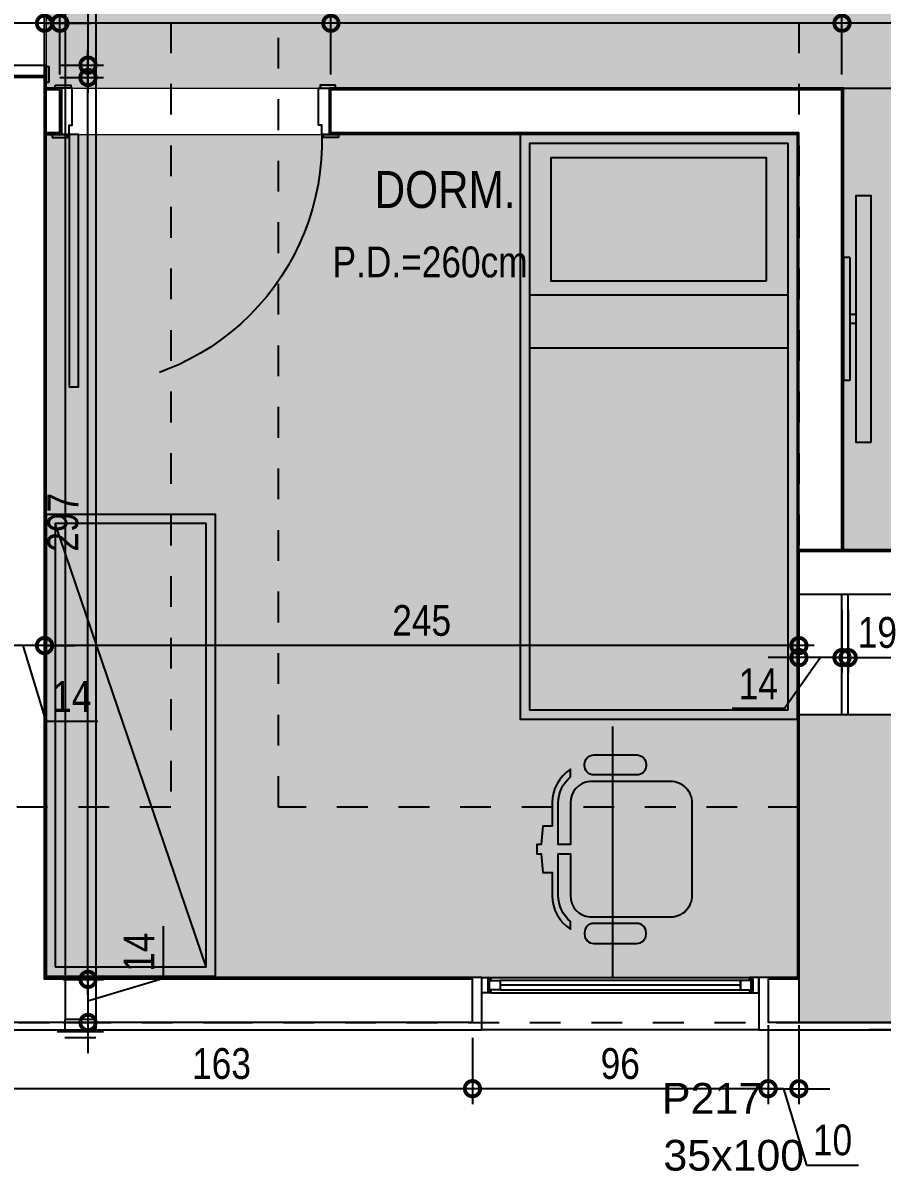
# Model space of a CAD drawing. Header units: metres. Extents: x -23 to 570, y -54 to 184.
# Drawn here: x 17.43 to 20.22, y 46.517 to 50.248 of the extents above; entities that cross this region are included whole.
import ezdxf
from ezdxf.enums import TextEntityAlignment as Align
from ezdxf.xclip import XClip

# ---------------------------------------------------------------- set-up
doc = ezdxf.new("R2010")
doc.units = ezdxf.units.M
doc.header["$XCLIPFRAME"] = 0
doc.header["$PDMODE"] = 35
for name, pattern in [('DASHEDX2', [1.5, 1, -0.5]), ('PUC$0$DASHEDX2', [1.5, 1, -0.5]), ('PUC$0$HIDDEN2', [0.1875, 0.125, -0.0625])]:
    doc.linetypes.add(name, pattern=pattern)
for name, color, linetype in [('1', 232, 'DASHEDX2'), ('12', 232, 'Continuous'), ('4', 2, 'Continuous'), ('9', 232, 'Continuous'), ('ARQ-DIM', 2, 'Continuous'), ('ARQ-TXT', 2, 'Continuous'), ('PUC$0$ARQ-ALV ACAB', 4, 'Continuous'), ('PUC$0$ARQ-ALV OSSO', 5, 'Continuous'), ('PUC$0$ARQ-AUX', 7, 'Continuous'), ('PUC$0$ARQ-CAX @ 1', 1, 'Continuous'), ('PUC$0$ARQ-MOB', 7, 'Continuous'), ('PUC$0$ARQ-MOB @ 1', 7, 'Continuous'), ('PUC$0$ARQ-PRJ', 7, 'PUC$0$DASHEDX2')]:
    doc.layers.add(name, color=color, linetype=linetype)
doc.layers.add('PUC$0$ARQ-FORRO', color=9, linetype='Continuous', lineweight=5)
doc.styles.add('Adesa', font='ARIALN.TTF')
doc.styles.get("Standard").update_dxf_attribs({"font": 'arial.ttf'})
doc.dimstyles.new('ADESA 1-0050', dxfattribs={"dimtxt": 0.1, "dimasz": 0.1, "dimexe": 0.05, "dimexo": 0.05, "dimgap": 0.03, "dimtad": 1, "dimdec": 1, "dimlfac": 100, "dimzin": 12, "dimtxsty": 'Adesa', "dimblk": 'DOTSMALL', "dimcen": 1, "dimdle": 0.05, "dimclrd": 1, "dimclre": 1, "dimclrt": 256, "dimazin": 3, "dimtm": 1e-09, "dimtfac": 1, "dimtdec": 1, "dimtmove": 1, "dimatfit": 0, "dimldrblk": 'DOTSMALL', "dimfxl": 0.8, "dimtvp": 2, "dimtolj": 1, "dimtzin": 0, "dimarcsym": 0})

# ---------------------------------------------------------------- blocks, each defined once
blk = doc.blocks.new('_DotSmall')
at = {"color": 0, "linetype": 'ByBlock', "const_width": 0.5}
blk.add_lwpolyline([(-0.0625, 0, 1), (0.0625, 0, 1)], format="xyb", close=True, dxfattribs=at)
blk = doc.blocks.new('*D1153')
at = {"layer": 'ARQ-DIM', "color": 1, "lineweight": -2, "transparency": 16777216}
for p, q in [((19.85, 46.9912), (19.85, 46.7347)), ((18.89, 46.95), (18.89, 46.7347)), ((19.9, 46.7847), (18.84, 46.7847))]:
    blk.add_line(p, q, dxfattribs=at)
at = {"layer": 'Defpoints', "color": 0, "transparency": 16777216}
for p in [(19.85, 47.0412, 0), (18.89, 47, 0), (18.89, 46.7847)]:
    blk.add_point(p, dxfattribs=at)
at = {"layer": 'ARQ-DIM', "color": 1, "lineweight": -2, "transparency": 16777216, "xscale": 0.1, "yscale": 0.1, "zscale": 0.1, "rotation": 180}
blk.add_blockref('_DotSmall', (18.89, 46.7847), dxfattribs=at)
at = {"layer": 'ARQ-DIM', "color": 1, "lineweight": -2, "transparency": 16777216, "xscale": 0.1, "yscale": 0.1, "zscale": 0.1}
blk.add_blockref('_DotSmall', (19.85, 46.7847), dxfattribs=at)
at = {"layer": 'ARQ-DIM', "transparency": 16777216, "insert": (19.37, 46.8658), "char_height": 0.1, "attachment_point": 5, "style": 'Adesa'}
blk.add_mtext('\\A1;96', dxfattribs=at)
blk = doc.blocks.new('*D1154')
at = {"layer": 'ARQ-DIM', "color": 1, "lineweight": -2, "transparency": 16777216}
for p, q in [((17.2603, 46.95), (17.2603, 46.7347)), ((18.89, 46.95), (18.89, 46.7347)), ((18.94, 46.7847), (17.2103, 46.7847))]:
    blk.add_line(p, q, dxfattribs=at)
at = {"layer": 'Defpoints', "color": 0, "transparency": 16777216}
for p in [(17.2603, 47, 0), (18.89, 47, 0), (17.2603, 46.7847)]:
    blk.add_point(p, dxfattribs=at)
at = {"layer": 'ARQ-DIM', "color": 1, "lineweight": -2, "transparency": 16777216, "xscale": 0.1, "yscale": 0.1, "zscale": 0.1, "rotation": 180}
blk.add_blockref('_DotSmall', (17.2603, 46.7847), dxfattribs=at)
at = {"layer": 'ARQ-DIM', "color": 1, "lineweight": -2, "transparency": 16777216, "xscale": 0.1, "yscale": 0.1, "zscale": 0.1}
blk.add_blockref('_DotSmall', (18.89, 46.7847), dxfattribs=at)
at = {"layer": 'ARQ-DIM', "transparency": 16777216, "insert": (18.0751, 46.8658), "char_height": 0.1, "attachment_point": 5, "style": 'Adesa'}
blk.add_mtext('\\A1;163', dxfattribs=at)
blk = doc.blocks.new('*D1165')
at = {"layer": 'ARQ-DIM', "color": 1, "lineweight": -2, "transparency": 16777216}
for p, q in [((20.3, 48.4165), (20.3, 48.1355)), ((20.11, 48.3408), (20.11, 48.1355)), ((20.06, 48.1855), (20.35, 48.1855))]:
    blk.add_line(p, q, dxfattribs=at)
at = {"layer": 'Defpoints', "color": 0, "transparency": 16777216}
for p in [(20.3, 48.4665, 0), (20.11, 48.3908, 0), (20.3, 48.1855)]:
    blk.add_point(p, dxfattribs=at)
at = {"layer": 'ARQ-DIM', "color": 1, "lineweight": -2, "transparency": 16777216, "xscale": 0.1, "yscale": 0.1, "zscale": 0.1, "rotation": 180}
blk.add_blockref('_DotSmall', (20.11, 48.1855), dxfattribs=at)
at = {"layer": 'ARQ-DIM', "color": 1, "lineweight": -2, "transparency": 16777216, "xscale": 0.1, "yscale": 0.1, "zscale": 0.1}
blk.add_blockref('_DotSmall', (20.3, 48.1855), dxfattribs=at)
at = {"layer": 'ARQ-DIM', "transparency": 16777216, "insert": (20.205, 48.2666), "char_height": 0.1, "attachment_point": 5, "style": 'Adesa'}
blk.add_mtext('\\A1;19', dxfattribs=at)
blk = doc.blocks.new('*D1166')
at = {"layer": 'ARQ-DIM', "color": 1, "lineweight": -2, "transparency": 16777216}
for p, q in [((19.95, 48.4165), (19.95, 48.1355)), ((20.09, 48.3408), (20.09, 48.1355)), ((19.95, 48.1855), (19.85, 48.1855)), ((20.02, 48.1855), (19.9029, 48.0201)), ((20.09, 48.1855), (19.95, 48.1855)), ((20.09, 48.1855), (19.95, 48.1855)), ((20.09, 48.1855), (20.19, 48.1855)), ((19.9029, 48.0201), (19.7334, 48.0201))]:
    blk.add_line(p, q, dxfattribs=at)
at = {"layer": 'Defpoints', "color": 0, "transparency": 16777216}
for p in [(19.95, 48.4665, 0), (20.09, 48.3908, 0), (19.95, 48.1855)]:
    blk.add_point(p, dxfattribs=at)
at = {"layer": 'ARQ-DIM', "color": 1, "lineweight": -2, "transparency": 16777216, "xscale": 0.1, "yscale": 0.1, "zscale": 0.1}
blk.add_blockref('_DotSmall', (19.95, 48.1855), dxfattribs=at)
at = {"layer": 'ARQ-DIM', "color": 1, "lineweight": -2, "transparency": 16777216, "xscale": 0.1, "yscale": 0.1, "zscale": 0.1, "rotation": 180}
blk.add_blockref('_DotSmall', (20.09, 48.1855), dxfattribs=at)
at = {"layer": 'ARQ-DIM', "transparency": 16777216, "insert": (19.8181, 48.1003), "char_height": 0.1, "attachment_point": 5, "style": 'Adesa'}
blk.add_mtext('\\A1;14', dxfattribs=at)
blk = doc.blocks.new('*D1167')
at = {"layer": 'ARQ-DIM', "color": 1, "lineweight": -2, "transparency": 16777216}
for p, q in [((17.5003, 48.3512), (17.5003, 48.1746)), ((19.95, 48.2901), (19.95, 48.1746)), ((20, 48.2246), (17.4503, 48.2246))]:
    blk.add_line(p, q, dxfattribs=at)
at = {"layer": 'Defpoints', "color": 0, "transparency": 16777216}
for p in [(17.5003, 48.4012, 0), (19.95, 48.3401, 0), (17.5003, 48.2246)]:
    blk.add_point(p, dxfattribs=at)
at = {"layer": 'ARQ-DIM', "color": 1, "lineweight": -2, "transparency": 16777216, "xscale": 0.1, "yscale": 0.1, "zscale": 0.1, "rotation": 180}
blk.add_blockref('_DotSmall', (17.5003, 48.2246), dxfattribs=at)
at = {"layer": 'ARQ-DIM', "color": 1, "lineweight": -2, "transparency": 16777216, "xscale": 0.1, "yscale": 0.1, "zscale": 0.1}
blk.add_blockref('_DotSmall', (19.95, 48.2246), dxfattribs=at)
at = {"layer": 'ARQ-DIM', "transparency": 16777216, "insert": (18.7251, 48.3057), "char_height": 0.1, "attachment_point": 5, "style": 'Adesa'}
blk.add_mtext('\\A1;245', dxfattribs=at)
blk = doc.blocks.new('*D1168')
at = {"layer": 'ARQ-DIM', "color": 1, "lineweight": -2, "transparency": 16777216}
for p, q in [((17.3603, 48.3512), (17.3603, 48.1746)), ((17.5003, 48.3512), (17.5003, 48.1746)), ((17.3603, 48.2246), (17.2603, 48.2246)), ((17.5003, 48.2246), (17.3603, 48.2246)), ((17.5003, 48.2246), (17.3603, 48.2246)), ((17.4303, 48.2246), (17.504, 47.979)), ((17.5003, 48.2246), (17.6003, 48.2246)), ((17.504, 47.979), (17.6735, 47.979))]:
    blk.add_line(p, q, dxfattribs=at)
at = {"layer": 'Defpoints', "color": 0, "transparency": 16777216}
for p in [(17.3603, 48.4012, 0), (17.5003, 48.4012, 0), (17.3603, 48.2246)]:
    blk.add_point(p, dxfattribs=at)
at = {"layer": 'ARQ-DIM', "color": 1, "lineweight": -2, "transparency": 16777216, "xscale": 0.1, "yscale": 0.1, "zscale": 0.1}
blk.add_blockref('_DotSmall', (17.3603, 48.2246), dxfattribs=at)
at = {"layer": 'ARQ-DIM', "color": 1, "lineweight": -2, "transparency": 16777216, "xscale": 0.1, "yscale": 0.1, "zscale": 0.1, "rotation": 180}
blk.add_blockref('_DotSmall', (17.5003, 48.2246), dxfattribs=at)
at = {"layer": 'ARQ-DIM', "transparency": 16777216, "insert": (17.5887, 48.0592), "char_height": 0.1, "attachment_point": 5, "style": 'Adesa'}
blk.add_mtext('\\A1;14', dxfattribs=at)
blk = doc.blocks.new('*D1193')
at = {"layer": 'ARQ-DIM', "color": 1, "lineweight": -2, "transparency": 16777216}
for p, q in [((17.6414, 50.9007), (17.6414, 50.0207)), ((17.5609, 50.8507), (17.6914, 50.8507)), ((17.5503, 50.0707), (17.6914, 50.0707))]:
    blk.add_line(p, q, dxfattribs=at)
at = {"layer": 'Defpoints', "color": 0, "transparency": 16777216}
for p in [(17.5109, 50.8507, 0), (17.5003, 50.0707, 0), (17.6414, 50.0707)]:
    blk.add_point(p, dxfattribs=at)
at = {"layer": 'ARQ-DIM', "color": 1, "lineweight": -2, "transparency": 16777216, "xscale": 0.1, "yscale": 0.1, "zscale": 0.1}
for p, rotation in [((17.6414, 50.8507), 90), ((17.6414, 50.0707), 270)]:
    blk.add_blockref('_DotSmall', p, dxfattribs=dict(at, rotation=rotation))
at = {"layer": 'ARQ-DIM', "transparency": 16777216, "insert": (17.5603, 50.4607), "char_height": 0.1, "attachment_point": 5, "rotation": 90, "style": 'Adesa'}
blk.add_mtext('\\A1;78', dxfattribs=at)
blk = doc.blocks.new('*D1194')
at = {"layer": 'ARQ-DIM', "color": 1, "lineweight": -2, "transparency": 16777216}
for p, q in [((17.6414, 47.09), (17.6414, 50.1607)), ((17.5503, 50.1107), (17.6914, 50.1107)), ((17.5609, 47.14), (17.6914, 47.14))]:
    blk.add_line(p, q, dxfattribs=at)
at = {"layer": 'Defpoints', "color": 0, "transparency": 16777216}
for p in [(17.5003, 50.1107, 0), (17.6414, 50.1107), (17.5109, 47.14, 0)]:
    blk.add_point(p, dxfattribs=at)
at = {"layer": 'ARQ-DIM', "color": 1, "lineweight": -2, "transparency": 16777216, "xscale": 0.1, "yscale": 0.1, "zscale": 0.1}
for p, rotation in [((17.6414, 50.1107), 90), ((17.6414, 47.14), 270)]:
    blk.add_blockref('_DotSmall', p, dxfattribs=dict(at, rotation=rotation))
at = {"layer": 'ARQ-DIM', "transparency": 16777216, "insert": (17.5603, 48.6253), "char_height": 0.1, "attachment_point": 5, "rotation": 90, "style": 'Adesa'}
blk.add_mtext('\\A1;297', dxfattribs=at)
blk = doc.blocks.new('*D1195')
at = {"layer": 'ARQ-DIM', "color": 1, "lineweight": -2, "transparency": 16777216}
for p, q in [((17.887, 47.1437), (17.887, 47.3132)), ((17.6414, 47.14), (17.6414, 47.24)), ((17.5609, 47.14), (17.6914, 47.14)), ((17.6414, 47.07), (17.887, 47.1437)), ((17.6414, 47.14), (17.6414, 47)), ((17.6414, 47.14), (17.6414, 47)), ((17.5609, 47), (17.6914, 47)), ((17.6414, 47), (17.6414, 46.9))]:
    blk.add_line(p, q, dxfattribs=at)
at = {"layer": 'Defpoints', "color": 0, "transparency": 16777216}
for p in [(17.5109, 47.14, 0), (17.5109, 47, 0), (17.6414, 47)]:
    blk.add_point(p, dxfattribs=at)
at = {"layer": 'ARQ-DIM', "color": 1, "lineweight": -2, "transparency": 16777216, "xscale": 0.1, "yscale": 0.1, "zscale": 0.1}
for p, rotation in [((17.6414, 47.14), 270), ((17.6414, 47), 90)]:
    blk.add_blockref('_DotSmall', p, dxfattribs=dict(at, rotation=rotation))
at = {"layer": 'ARQ-DIM', "transparency": 16777216, "insert": (17.8068, 47.2284), "char_height": 0.1, "attachment_point": 5, "rotation": 90, "style": 'Adesa'}
blk.add_mtext('\\A1;14', dxfattribs=at)
blk = doc.blocks.new('*D1201')
at = {"layer": 'ARQ-DIM', "color": 1, "lineweight": -2, "transparency": 16777216}
for p, q in [((20.09, 50.0807), (20.09, 50.297)), ((23.4106, 50.2012), (23.4106, 50.297)), ((23.4606, 50.247), (20.04, 50.247))]:
    blk.add_line(p, q, dxfattribs=at)
at = {"layer": 'Defpoints', "color": 0, "transparency": 16777216}
for p in [(20.09, 50.247), (23.4106, 50.1512, 0), (20.09, 50.0307, 0)]:
    blk.add_point(p, dxfattribs=at)
at = {"layer": 'ARQ-DIM', "color": 1, "lineweight": -2, "transparency": 16777216, "xscale": 0.1, "yscale": 0.1, "zscale": 0.1, "rotation": 180}
blk.add_blockref('_DotSmall', (20.09, 50.247), dxfattribs=at)
at = {"layer": 'ARQ-DIM', "color": 1, "lineweight": -2, "transparency": 16777216, "xscale": 0.1, "yscale": 0.1, "zscale": 0.1}
blk.add_blockref('_DotSmall', (23.4106, 50.247), dxfattribs=at)
at = {"layer": 'ARQ-DIM', "transparency": 16777216, "insert": (21.7503, 50.3371), "char_height": 0.1, "attachment_point": 5, "style": 'Adesa'}
blk.add_mtext('\\A1;332,1', dxfattribs=at)
blk = doc.blocks.new('*D923')
at = {"layer": 'ARQ-DIM', "color": 1, "lineweight": -2, "transparency": 16777216}
for p, q in [((19.85, 46.9912), (19.85, 46.7347)), ((19.95, 46.9912), (19.95, 46.7347)), ((19.85, 46.7847), (19.75, 46.7847)), ((19.85, 46.7847), (19.95, 46.7847)), ((19.85, 46.7847), (19.95, 46.7847)), ((19.9, 46.7847), (19.9744, 46.5365)), ((19.95, 46.7847), (20.05, 46.7847)), ((19.9744, 46.5365), (20.1439, 46.5365))]:
    blk.add_line(p, q, dxfattribs=at)
at = {"layer": 'Defpoints', "color": 0, "transparency": 16777216}
for p in [(19.85, 47.0412, 0), (19.95, 47.0412, 0), (19.95, 46.7847)]:
    blk.add_point(p, dxfattribs=at)
at = {"layer": 'ARQ-DIM', "color": 1, "lineweight": -2, "transparency": 16777216, "xscale": 0.1, "yscale": 0.1, "zscale": 0.1}
blk.add_blockref('_DotSmall', (19.85, 46.7847), dxfattribs=at)
at = {"layer": 'ARQ-DIM', "color": 1, "lineweight": -2, "transparency": 16777216, "xscale": 0.1, "yscale": 0.1, "zscale": 0.1, "rotation": 180}
blk.add_blockref('_DotSmall', (19.95, 46.7847), dxfattribs=at)
at = {"layer": 'ARQ-DIM', "transparency": 16777216, "insert": (20.0592, 46.6176), "char_height": 0.1, "attachment_point": 5, "style": 'Adesa'}
blk.add_mtext('\\A1;10', dxfattribs=at)
blk = doc.blocks.new('*D980')
at = {"layer": 'ARQ-DIM', "color": 1, "lineweight": -2, "transparency": 16777216}
for p, q in [((18.4303, 50.0807), (18.4303, 50.297)), ((20.09, 50.0807), (20.09, 50.297)), ((20.14, 50.247), (18.3803, 50.247))]:
    blk.add_line(p, q, dxfattribs=at)
at = {"layer": 'Defpoints', "color": 0, "transparency": 16777216}
for p in [(18.4303, 50.247), (18.4303, 50.0307, 0), (20.09, 50.0307, 0)]:
    blk.add_point(p, dxfattribs=at)
at = {"layer": 'ARQ-DIM', "color": 1, "lineweight": -2, "transparency": 16777216, "xscale": 0.1, "yscale": 0.1, "zscale": 0.1, "rotation": 180}
blk.add_blockref('_DotSmall', (18.4303, 50.247), dxfattribs=at)
at = {"layer": 'ARQ-DIM', "color": 1, "lineweight": -2, "transparency": 16777216, "xscale": 0.1, "yscale": 0.1, "zscale": 0.1}
blk.add_blockref('_DotSmall', (20.09, 50.247), dxfattribs=at)
at = {"layer": 'ARQ-DIM', "transparency": 16777216, "insert": (19.2601, 50.328), "char_height": 0.1, "attachment_point": 5, "style": 'Adesa'}
blk.add_mtext('\\A1;166', dxfattribs=at)
blk = doc.blocks.new('*D981')
at = {"layer": 'ARQ-DIM', "color": 1, "lineweight": -2, "transparency": 16777216}
for p, q in [((17.5503, 50.0807), (17.5503, 50.297)), ((18.4303, 50.0807), (18.4303, 50.297)), ((18.4803, 50.247), (17.5003, 50.247))]:
    blk.add_line(p, q, dxfattribs=at)
at = {"layer": 'Defpoints', "color": 0, "transparency": 16777216}
for p in [(17.5503, 50.247), (17.5503, 50.0307, 0), (18.4303, 50.0307, 0)]:
    blk.add_point(p, dxfattribs=at)
at = {"layer": 'ARQ-DIM', "color": 1, "lineweight": -2, "transparency": 16777216, "xscale": 0.1, "yscale": 0.1, "zscale": 0.1, "rotation": 180}
blk.add_blockref('_DotSmall', (17.5503, 50.247), dxfattribs=at)
at = {"layer": 'ARQ-DIM', "color": 1, "lineweight": -2, "transparency": 16777216, "xscale": 0.1, "yscale": 0.1, "zscale": 0.1}
blk.add_blockref('_DotSmall', (18.4303, 50.247), dxfattribs=at)
at = {"layer": 'ARQ-DIM', "transparency": 16777216, "insert": (17.9903, 50.328), "char_height": 0.1, "attachment_point": 5, "style": 'Adesa'}
blk.add_mtext('\\A1;88', dxfattribs=at)
blk = doc.blocks.new('*D982')
at = {"layer": 'ARQ-DIM', "color": 1, "lineweight": -2, "transparency": 16777216}
for p, q in [((17.3188, 50.4737), (17.2044, 50.4737)), ((17.5253, 50.247), (17.3188, 50.4737)), ((17.5003, 50.0807), (17.5003, 50.297)), ((17.5503, 50.0807), (17.5503, 50.297)), ((17.5003, 50.247), (17.4003, 50.247)), ((17.5003, 50.247), (17.5503, 50.247)), ((17.5003, 50.247), (17.5503, 50.247)), ((17.5503, 50.247), (17.6503, 50.247))]:
    blk.add_line(p, q, dxfattribs=at)
at = {"layer": 'Defpoints', "color": 0, "transparency": 16777216}
for p in [(17.5503, 50.247), (17.5003, 50.0307, 0), (17.5503, 50.0307, 0)]:
    blk.add_point(p, dxfattribs=at)
at = {"layer": 'ARQ-DIM', "color": 1, "lineweight": -2, "transparency": 16777216, "xscale": 0.1, "yscale": 0.1, "zscale": 0.1}
blk.add_blockref('_DotSmall', (17.5003, 50.247), dxfattribs=at)
at = {"layer": 'ARQ-DIM', "color": 1, "lineweight": -2, "transparency": 16777216, "xscale": 0.1, "yscale": 0.1, "zscale": 0.1, "rotation": 180}
blk.add_blockref('_DotSmall', (17.5503, 50.247), dxfattribs=at)
at = {"layer": 'ARQ-DIM', "transparency": 16777216, "insert": (17.2616, 50.5545), "char_height": 0.1, "attachment_point": 5, "style": 'Adesa'}
blk.add_mtext('\\A1;5', dxfattribs=at)
blk = doc.blocks.new('*U2409')
for points in [[(-0.765, 0.01), (-0.715, 0.01), (-0.715, 0), (-0.765, 0)], [(0.045, 0.01), (-0.005, 0.01), (-0.005, 0), (0.045, 0)], [(-0.775, -0.16), (-0.725, -0.16), (-0.725, -0.15), (-0.775, -0.15)], [(0, -0.15), (0, -0.87), (-0.03, -0.87), (-0.03, -0.15)], [(0.055, -0.16), (0.005, -0.16), (0.005, -0.15), (0.055, -0.15)]]:
    blk.add_lwpolyline(points, close=True)
for points in [[(-0.76, -0.15), (-0.72, -0.15), (-0.72, -0.12), (-0.71, -0.12), (-0.71, 0), (-0.745, 0), (-0.745, -0.15)], [(0.04, -0.15), (0, -0.15), (0, -0.12), (-0.01, -0.12), (-0.01, 0), (0.025, 0), (0.025, -0.15)]]:
    blk.add_lwpolyline(points)
at = {"layer": 'PUC$0$ARQ-PRJ'}
blk.add_arc((-0.0208, -0.1708), 0.6995, 178.2986, 271.7014, dxfattribs=at)
blk = doc.blocks.new('*U2411')
at = {"color": 0, "linetype": 'ByBlock', "ltscale": 0.5}
for points in [[(0.02, -0.045), (0.02, -0.045), (0.02, -0.045), (0.02, -0.045), (0.02, -0.045), (0.02, -0.045), (0.02, -0.045), (0.02, -0.045), (0.02, -0.045), (0.03, -0.045), (0.03, -0.05), (0, -0.05), (0, 0), (0.03, 0), (0.03, -0.005), (0.02, -0.005), (0.02, -0.045)], [(0.88, -0.045), (0.88, -0.045), (0.88, -0.045), (0.88, -0.045), (0.88, -0.045), (0.88, -0.045), (0.88, -0.045), (0.88, -0.045), (0.88, -0.045), (0.87, -0.045), (0.87, -0.05), (0.9, -0.05), (0.9, 0), (0.87, 0), (0.87, -0.005), (0.88, -0.005), (0.88, -0.045)], [(0.025, -0.01), (0.06, -0.01), (0.06, -0.04), (0.025, -0.04)], [(0.875, -0.01), (0.84, -0.01), (0.84, -0.04), (0.875, -0.04)]]:
    blk.add_lwpolyline(points, close=True, dxfattribs=at)
at = {"color": 8, "linetype": 'ByBlock', "ltscale": 0.5}
for points in [[(0.87, 0), (0.03, 0)], [(0.87, -0.05), (0.03, -0.05)]]:
    blk.add_lwpolyline(points, dxfattribs=at)
at = {"color": 7, "linetype": 'ByBlock', "ltscale": 0.5}
blk.add_lwpolyline([(0.84, -0.01), (0.84, -0.04), (0.06, -0.04), (0.06, -0.01)], close=True, dxfattribs=at)
blk.add_lwpolyline([(0.06, -0.025), (0.84, -0.025)], dxfattribs=at)
blk = doc.blocks.new('PUC$0$pl apto tipo 2 puc')
at = {"layer": 'PUC$0$ARQ-ALV ACAB', "elevation": 0}
blk.add_lwpolyline([(-24.3338, 3.0254), (-20.1864, 3.0254)], dxfattribs=at)
at = {"layer": 'PUC$0$ARQ-ALV ACAB'}
for points in [[(-20.3338, 2.8354), (-20.3338, 1.6354), (-21.1294, 1.6354), (-21.1294, 1.4654), (-19.9538, 1.4654), (-19.9538, 2.8554), (-19.8288, 2.8554), (-19.8288, 3.0254), (-20.3338, 3.0254), (-20.3338, 2.8354)], [(-17.3641, 2.8554), (-17.2391, 2.8554), (-17.2391, 3.0254), (-18.9288, 3.0251), (-18.9288, 2.8554), (-17.5141, 2.8554), (-17.5141, -0.0745), (-17.3641, -0.0745)]]:
    blk.add_lwpolyline(points, close=True, dxfattribs=at)
at = {"layer": 'PUC$0$ARQ-ALV OSSO'}
for points in [[(-20.3088, 2.8604), (-20.3088, 1.6104), (-21.0994, 1.6104), (-21.0994, 1.4704), (-19.9588, 1.4704), (-19.9588, 2.8604), (-19.8588, 2.8604), (-19.8588, 3.0004), (-20.3088, 3.0004), (-20.3088, 2.8604), (-20.3088, 2.8604)], [(-17.3691, 2.8604), (-17.2691, 2.8604), (-17.2691, 3.0004), (-18.8988, 3.0004), (-18.8988, 2.8604), (-17.5091, 2.8604), (-17.5091, -0.0695), (-17.3691, -0.0695), (-17.3691, 2.8604)], [(-20.3088, 1.6104), (-19.9588, 1.6104)]]:
    blk.add_lwpolyline(points, dxfattribs=at)
at = {"layer": 'PUC$0$ARQ-ALV OSSO', "elevation": 0}
for points in [[(-20.1188, 2.0012), (-20.1188, 1.6104)], [(-20.0988, 2.0012), (-20.0988, 1.6104)]]:
    blk.add_lwpolyline(points, dxfattribs=at)
at = {"layer": 'PUC$0$ARQ-AUX', "elevation": 0}
blk.add_lwpolyline([(-19.8288, 3.0254), (-18.9288, 3.0251)], dxfattribs=at)
at = {"layer": 'PUC$0$ARQ-CAX @ 1'}
for name, p, xscale, rotation in [('*U2411', (-19.8288, 2.8554, 0), -1, 180), ('*U2409', (-17.5141, -0.8195), -1.000000000000003, 90)]:
    blk.add_blockref(name, p, dxfattribs=dict(at, xscale=xscale, rotation=rotation))
blk = doc.blocks.new('*U2445')
for points in [[(0, 0), (0, 0.82), (0.03, 0.82), (0.03, 0)], [(-0.055, 0.01), (-0.005, 0.01), (-0.005, 0), (-0.055, 0)], [(0.875, 0.01), (0.825, 0.01), (0.825, 0), (0.875, 0)], [(-0.045, -0.16), (0.005, -0.16), (0.005, -0.15), (-0.045, -0.15)], [(0.865, -0.16), (0.815, -0.16), (0.815, -0.15), (0.865, -0.15)]]:
    blk.add_lwpolyline(points, close=True)
for points in [[(-0.04, 0), (0, 0), (0, -0.03), (0.01, -0.03), (0.01, -0.15), (-0.025, -0.15), (-0.025, 0)], [(0.86, 0), (0.82, 0), (0.82, -0.03), (0.81, -0.03), (0.81, -0.15), (0.845, -0.15), (0.845, 0)]]:
    blk.add_lwpolyline(points)
at = {"layer": 'PUC$0$ARQ-PRJ'}
blk.add_arc((0.0237, 0.0237), 0.7967, 358.2986, 91.7014, dxfattribs=at)
blk = doc.blocks.new('PUC$0$CAMA-SOLTEIRO')
at = {"flags": 128}
for points in [[(1.9, 0), (0, 0), (0, 0.9), (1.9, 0.9)], [(1.87, 0.03), (0.03, 0.03), (0.03, 0.87), (1.87, 0.87)], [(0.6938, 0.03), (0.5224, 0.03), (0.5224, 0.87), (0.6938, 0.87)], [(0.4762, 0.1), (0.0762, 0.1), (0.0762, 0.8), (0.4762, 0.8)]]:
    blk.add_lwpolyline(points, close=True, dxfattribs=at)
blk = doc.blocks.new('*U2518')
at = {"flags": 128}
for points in [[(1.5, 0), (1.5, 0.55), (0, 0.55), (0, 0)], [(1.47, 0.03), (1.47, 0.52), (0.03, 0.52), (0.03, 0.03)]]:
    blk.add_lwpolyline(points, close=True, dxfattribs=at)
blk.add_lwpolyline([(1.47, 0.52), (0.03, 0.03)], dxfattribs=at)
blk = doc.blocks.new('PUC$0$arq-cadeira giro')
at = {"linetype": 'Continuous'}
blk.add_lwpolyline([(-0.25, -0.3062), (-0.18, -0.3062, 0.414214), (-0.15, -0.2762), (-0.15, -0.2712, 0.414214), (-0.18, -0.2412), (-0.25, -0.2412), (-0.32, -0.2412, 0.414214), (-0.35, -0.2712), (-0.35, -0.2762, 0.414214), (-0.32, -0.3062)], format="xyb", close=True, dxfattribs=at)
at = {"layer": 'PUC$0$ARQ-MOB', "linetype": 'Continuous'}
for points in [[(-0.25, 0.3062), (-0.18, 0.3062, -0.414214), (-0.15, 0.2762), (-0.15, 0.2712, -0.414214), (-0.18, 0.2412), (-0.25, 0.2412), (-0.32, 0.2412, -0.414214), (-0.35, 0.2712), (-0.35, 0.2762, -0.414214), (-0.32, 0.3062)], [(-0.25, -0.3062), (-0.18, -0.3062, 0.414214), (-0.15, -0.2762), (-0.15, -0.2712, 0.414214), (-0.18, -0.2412), (-0.25, -0.2412), (-0.32, -0.2412, 0.414214), (-0.35, -0.2712), (-0.35, -0.2762, 0.414214), (-0.32, -0.3062)]]:
    blk.add_lwpolyline(points, format="xyb", close=True, dxfattribs=at)
at = {"layer": 'PUC$0$ARQ-MOB'}
blk.add_lwpolyline([(-0.5052, 0), (-0.5052, 0.0154), (-0.4902, 0.0154), (-0.4852, 0.0754), (-0.4552, 0.0754), (-0.4552, 0.1504, -0.255924), (-0.3952, 0.2599), (-0.3952, 0.2352, 0.223888), (-0.4352, 0.1504), (-0.4352, 0.0154), (-0.3952, 0.0154), (-0.3952, 0.1504, -0.39825), (-0.3325, 0.22), (-0.07, 0.22, -0.414214), (0, 0.15), (0, 0), (0, -0.15, -0.414214), (-0.07, -0.22), (-0.3325, -0.22, -0.39825), (-0.3952, -0.1504), (-0.3952, -0.0154), (-0.4352, -0.0154), (-0.4352, -0.1504, 0.223888), (-0.3952, -0.2352), (-0.3952, -0.2599, -0.255924), (-0.4552, -0.1504), (-0.4552, -0.0754), (-0.4852, -0.0754), (-0.4902, -0.0154), (-0.5052, -0.0154)], format="xyb", close=True, dxfattribs=at)
blk = doc.blocks.new('*U2466')
for p, q in [((-0.2, -0.02), (-0.2, 0)), ((0.2, -0.02), (0.2, 0)), ((-0.015, -0.04), (-0.015, -0.02)), ((0.015, -0.04), (0.015, -0.02))]:
    blk.add_line(p, q)
for points in [[(0.2, 0), (-0.2, 0)], [(0.2, -0.02), (-0.2, -0.02)]]:
    blk.add_lwpolyline(points)
blk.add_lwpolyline([(-0.4, -0.09), (0.4, -0.09), (0.4, -0.04), (-0.4, -0.04)], close=True)
blk = doc.blocks.new('PUC$0$layout opção 4')
at = {"layer": 'PUC$0$ARQ-MOB'}
blk.add_lwpolyline([(-5.18, 2.8699), (-4.78, 2.8699), (-4.78, 1.37)], dxfattribs=at)
at = {"layer": 'PUC$0$ARQ-MOB', "elevation": 0}
blk.add_lwpolyline([(-5.93, 0.7961), (-5.93, -0.02)], dxfattribs=at)
at = {"layer": 'PUC$0$ARQ-MOB', "extrusion": (8.65313e-07, -4.32089e-06, 1), "xscale": -1.000000000000001, "zscale": 39.37007874015755, "rotation": 90}
blk.add_blockref('PUC$0$CAMA-SOLTEIRO', (-5.33, 2.7199, 0), dxfattribs=at)
at = {"layer": 'PUC$0$ARQ-MOB', "rotation": 270}
blk.add_blockref('*U2518', (-7.7697, 1.485), dxfattribs=at)
at = {"layer": 'PUC$0$ARQ-MOB', "ltscale": 0.5, "xscale": -1, "rotation": 180}
blk.add_blockref('PUC$0$arq-cadeira giro', (-5.6712, 0.3971, 0), dxfattribs=at)
at = {"layer": 'PUC$0$ARQ-MOB @ 1', "rotation": 90}
blk.add_blockref('*U2466', (-5.18, 2.1199), dxfattribs=at)
blk = doc.blocks.new('PUC$0$pl forro opção 4')
at = {"layer": 'PUC$0$ARQ-FORRO'}
h = blk.add_hatch(color=256, dxfattribs=at)
h.dxf.hatch_style = 1
h.paths.add_polyline_path([(2.5503, 2.8906), (5.14, 2.8906), (5.14, 1.3907), (8.4506, 1.3907), (8.4506, 3.0111), (8.6006, 3.0111), (8.6006, 2.09), (10.33, 2.09), (10.33, 4.7611), (7.3456, 4.7611), (7.3456, 5.16), (5.35, 5.16), (5.35, 3.7506), (2.5503, 3.7506)])
h = blk.add_hatch(color=256, dxfattribs=at)
h.dxf.hatch_style = 1
h.paths.add_polyline_path([(2.5503, 2.7406), (4.99, 2.7406), (4.99, 0.0007), (2.5503, 0.0007)])
for points in [[(2.5503, 2.8906), (5.14, 2.8906), (5.14, 1.3907), (8.4506, 1.3907), (8.4506, 3.0111), (8.6006, 3.0111), (8.6006, 2.09), (10.33, 2.09), (10.33, 4.7611), (7.3456, 4.7611), (7.3456, 5.16), (5.35, 5.16), (5.35, 3.7506), (2.5503, 3.7506)], [(2.5503, 2.7406), (4.99, 2.7406), (4.99, 0.0007), (2.5503, 0.0007)]]:
    blk.add_lwpolyline(points, close=True, dxfattribs=at)
blk = doc.blocks.new('PUC$0$E2')
at = {"layer": 'PUC$0$ARQ-PRJ'}
for p, q in [((305.4121, -368.5377), (305.5121, -368.5377)), ((305.3871, -368.5577), (305.5371, -368.5577)), ((305.4121, -368.5977), (305.4121, -368.5577)), ((305.5121, -368.5977), (305.5121, -368.5577)), ((305.4121, -368.5977), (305.5121, -368.5977))]:
    blk.add_line(p, q, dxfattribs=at)
blk = doc.blocks.new('PUC$0$A$Cc442750d')
at = {"layer": 'PUC$0$ARQ-PRJ', "linetype": 'PUC$0$HIDDEN2', "ltscale": 50}
for p, q in [((2.6168, 0.6349, 0), (2.6168, -4.0308, 0)), ((2.7168, 0.6349, 0), (2.7168, -4.0396, 0))]:
    blk.add_line(p, q, dxfattribs=at)
at = {"layer": 'PUC$0$ARQ-PRJ', "rotation": 180}
blk.add_blockref('PUC$0$E2', (308.1288, -372.6285), dxfattribs=at)
blk = doc.blocks.new('PUC')
at = {"layer": 'PUC$0$ARQ-ALV ACAB', "elevation": 0}
for points in [[(17.5553, 50.0357), (17.5053, 50.0357)], [(17.5553, 49.8857), (17.5553, 50.0357)], [(18.4253, 49.8857), (18.4253, 50.0357)], [(20.095, 48.5358), (20.095, 50.0357), (18.4253, 50.0357)], [(17.5053, 49.8857), (17.5553, 49.8857)], [(19.945, 48.5358), (19.945, 49.8857), (18.4253, 49.8857)]]:
    blk.add_lwpolyline(points, dxfattribs=at)
at = {"layer": 'PUC$0$ARQ-ALV OSSO', "elevation": 0}
for points in [[(17.5503, 50.0307), (17.5003, 50.0307)], [(17.5503, 49.8907), (17.5503, 50.0307)], [(18.4303, 49.8907), (18.4303, 50.0307)], [(20.09, 48.5308), (20.09, 50.0307), (18.4303, 50.0307)], [(17.5503, 49.8907), (17.5003, 49.8907)], [(19.95, 48.5308), (19.95, 49.8907), (18.4303, 49.8907)]]:
    blk.add_lwpolyline(points, dxfattribs=at)
blk.add_blockref('PUC$0$A$Cc442750d', (14.95, 51.0403, 0))
at = {"layer": 'PUC$0$ARQ-ALV OSSO', "rotation": 180}
blk.add_blockref('PUC$0$pl apto tipo 2 puc', (-0.0088, 50.0012, 0), dxfattribs=at)
at = {"layer": 'PUC$0$ARQ-CAX @ 1', "xscale": -1, "rotation": 180}
blk.add_blockref('*U2445', (17.5803, 49.8857, 0), dxfattribs=at)
at = {"layer": 'PUC$0$ARQ-FORRO'}
blk.add_blockref('PUC$0$pl forro opção 4', (14.955, 47.1451, 0), dxfattribs=at)
at = {"layer": 'PUC$0$ARQ-MOB'}
blk.add_blockref('PUC$0$layout opção 4', (25.275, 47.1658, 0), dxfattribs=at)
blk = doc.blocks.new('est-lo-07-6sb-r00')
at = {"layer": '4'}
h = blk.add_hatch(color=8, dxfattribs=at)
h.dxf.hatch_style = 1
h.paths.add_polyline_path([(213.004314, 592.98646), (232.004314, 592.98646), (232.004314, 743.98646), (213.004314, 743.98646)], flags=17)
h.paths.add_polyline_path([(517.003016, 942.98646), (353.003016, 942.98646), (353.003016, 923.986062), (498.003016, 923.986062), (498.003016, 465.008359), (498.003039, 465.008359), (498.003039, 450.008359), (498.003039, 395.98646), (517.003016, 395.98646)])
h.paths.add_polyline_path([(3672.003309, 253.001099), (3672.003309, 388.001099), (3637.003309, 388.001099), (3637.003309, 253.001099)])
h.paths.add_polyline_path([(3637.003309, 942.98646), (3637.003194, 872.98646), (3653.003309, 872.98646), (3653.003309, 599.001099), (3637.003309, 599.001099), (3637.003309, 539.001099), (3672.003309, 539.001099), (3672.003309, 942.98646)])
h.paths.add_polyline_path([(3672.003424, 102.001099), (3637.003309, 102.001099), (3637.003309, 42.001099), (3653.003307, 42.001099), (3653.003307, -229.998901), (3637.003309, -229.998901), (3637.003309, -299.998901), (3672.003424, -299.998901)])
h.paths.add_polyline_path([(3075.003309, -299.999844), (3110.003309, -299.999844), (3110.003309, -199.999844), (3075.003309, -199.999844)])
h.paths.add_polyline_path([(3075.003309, 270.500177), (3110.003309, 270.500177), (3110.003309, 370.500177), (3075.003309, 370.500177)])
h.paths.add_polyline_path([(520.003309, 942.98646), (520.003309, 395.98646), (555.003309, 395.98646), (555.003309, 451.98646), (539.003309, 451.98646), (539.003309, 872.98646), (555.003309, 872.98646), (555.003309, 942.98646)])
h.paths.add_polyline_path([(-2102.995138, 253.000177), (-2102.995138, 388.000177), (-2137.995138, 388.000177), (-2137.995138, 253.000177)])
h.paths.add_polyline_path([(-2137.995138, 101.999935), (-2137.995138, -299.999844), (-2102.995138, -299.999844), (-2102.995138, -229.999844), (-2118.995138, -229.999844), (-2118.995138, 41.999935), (-2102.995138, 41.999935), (-2102.995138, 101.999935)])
h.paths.add_polyline_path([(-2137.995141, 942.98646), (-2137.995141, 538.988972), (-2102.995141, 538.988972), (-2102.995141, 598.988972), (-2118.995141, 598.988972), (-2118.995141, 872.98646), (-2102.995141, 872.98646), (-2102.995141, 942.98646)])
h.paths.add_polyline_path([(520.003309, 245.003526), (520.003309, -299.999844), (555.003309, -299.999844), (555.003309, -229.999844), (539.003309, -229.999844), (539.003309, 185.003526), (555.003309, 185.003526), (555.003309, 245.003526)])
h.paths.add_polyline_path([(-34.995574, 942.98646), (-34.995574, 872.98646), (-18.995574, 872.98646), (-18.995574, 455.98646), (-34.995574, 455.98646), (-34.995574, 395.98646), (232.004426, 395.98646), (232.004426, 481.98646), (213.004426, 481.98646), (213.004426, 414.98646), (0.004426, 414.98646), (0.004426, 923.98646), (213.004426, 923.98646), (213.004426, 854.98646), (232.004426, 854.98646), (232.004426, 923.98646), (252.004426, 923.98646), (252.004426, 942.98646)])
h.paths.add_polyline_path([(3075.003309, 842.98646), (3110.003309, 842.98646), (3110.003309, 942.98646), (3075.003309, 942.98646)])
h.paths.add_polyline_path([(2530.003309, -299.999844), (2570.003309, -299.999844), (2570.003309, -199.999844), (2530.003309, -199.999844)])
h.paths.add_polyline_path([(2530.003309, 145.003526), (2570.003309, 145.003526), (2570.003309, 245.003526), (2530.003309, 245.003526)])
h.paths.add_polyline_path([(2530.003309, 395.98646), (2570.003309, 395.98646), (2570.003309, 495.98646), (2530.003309, 495.98646)])
h.paths.add_polyline_path([(2530.003309, 842.98646), (2570.003309, 842.98646), (2570.003309, 942.98646), (2530.003309, 942.98646)])
h.paths.add_polyline_path([(1995.003309, -299.999844), (2030.003309, -299.999844), (2030.003309, -199.999844), (1995.003309, -199.999844)])
h.paths.add_polyline_path([(1995.003309, 145.003526), (2030.003309, 145.003526), (2030.003309, 245.003526), (1995.003309, 245.003526)])
h.paths.add_polyline_path([(1995.003309, 395.98646), (2030.003309, 395.98646), (2030.003309, 495.98646), (1995.003309, 495.98646)])
h.paths.add_polyline_path([(1995.003309, 842.98646), (2030.003309, 842.98646), (2030.003309, 942.98646), (1995.003309, 942.98646)])
h.paths.add_polyline_path([(1460.003309, -299.999844), (1495.003309, -299.999844), (1495.003309, -199.999844), (1460.003309, -199.999844)])
h.paths.add_polyline_path([(1460.003309, 145.003526), (1495.003309, 145.003526), (1495.003309, 245.003526), (1460.003309, 245.003526)])
h.paths.add_polyline_path([(1460.176641, 395.98646), (1495.176641, 395.98646), (1495.176641, 495.98646), (1460.176641, 495.98646)])
h.paths.add_polyline_path([(1460.003309, 842.98646), (1495.003309, 842.98646), (1495.003309, 942.98646), (1460.003309, 942.98646)])
h.paths.add_polyline_path([(925.003309, -299.999844), (960.003309, -299.999844), (960.003309, -199.999844), (925.003309, -199.999844)])
h.paths.add_polyline_path([(925.003309, 145.003526), (960.003309, 145.003526), (960.003309, 245.003526), (925.003309, 245.003526)])
h.paths.add_polyline_path([(925.003309, 395.98646), (960.003309, 395.98646), (960.003309, 495.98646), (925.003309, 495.98646)])
h.paths.add_polyline_path([(925.003309, 842.98646), (960.003309, 842.98646), (960.003309, 942.98646), (925.003309, 942.98646)])
h.paths.add_polyline_path([(-1582.999721, -299.999844), (-1547.999721, -299.999844), (-1547.999721, -199.999844), (-1582.999721, -199.999844)])
h.paths.add_polyline_path([(-500.999721, -299.999844), (-465.999721, -299.999844), (-465.999721, -199.999844), (-500.999721, -199.999844)])
h.paths.add_polyline_path([(-1042.999721, -299.999844), (-1002.999721, -299.999844), (-1002.999721, -199.999844), (-1042.999721, -199.999844)])
h.paths.add_polyline_path([(-500.999721, 145.003526), (-465.999721, 145.003526), (-465.999721, 245.003526), (-500.999721, 245.003526)])
h.paths.add_polyline_path([(-1042.999721, 145.003526), (-1002.999721, 145.003526), (-1002.999721, 245.003526), (-1042.999721, 245.003526)])
h.paths.add_polyline_path([(-500.999721, 395.98646), (-465.999721, 395.98646), (-465.999721, 495.98646), (-500.999721, 495.98646)])
h.paths.add_polyline_path([(-1042.999721, 395.98646), (-1002.999721, 395.98646), (-1002.999721, 495.98646), (-1042.999721, 495.98646)])
h.paths.add_polyline_path([(-1582.999721, 270.500177), (-1547.999721, 270.500177), (-1547.999721, 370.500177), (-1582.999721, 370.500177)])
h.paths.add_polyline_path([(-500.999721, 842.98646), (-465.999721, 842.98646), (-465.999721, 942.98646), (-500.999721, 942.98646)])
h.paths.add_polyline_path([(-1042.999721, 842.98646), (-1002.999721, 842.98646), (-1002.999721, 942.98646), (-1042.999721, 942.98646)])
h.paths.add_polyline_path([(-1582.999721, 842.98646), (-1547.999721, 842.98646), (-1547.999721, 942.98646), (-1582.999721, 942.98646)])
h.paths.add_polyline_path([(-35, 245.003526), (-35, 185.003526), (-19, 185.003526), (-19, -230), (-35, -230), (-35, -300), (517, -300), (517, 245), (498, 245), (498, -281), (0, -281), (0, -19), (255, -19), (255, 245.003526), (178.5, 245.003526), (178.5, 226.003526), (236, 226.003526), (236, 0), (0, 0), (0, 226.003526), (57.5, 226.003526), (57.5, 245.003526)])
at = {"layer": '1'}
for p, q in [((1791.014771, 165.003526), (1791.014771, -229.999844)), ((1826.014771, -229.999844), (1826.014771, 165.003526)), ((1791.014771, -229.999844), (1559.010497, -229.999844)), ((1995.003309, -229.999844), (1826.014771, -229.999844))]:
    blk.add_line(p, q, dxfattribs=at)
for points in [[(1995.003309, 145.003526), (1995.003309, -199.999844)], [(1541.618532, -299.999844), (1807.619105, -299.999844)], [(1807.619105, -299.999844), (1995.003309, -299.999844)]]:
    blk.add_lwpolyline(points, dxfattribs=at)
at = {"layer": '4', "linetype": 'Continuous'}
blk.add_lwpolyline([(1995.003309, -299.999844), (2030.003309, -299.999844), (2030.003309, -199.999844), (1995.003309, -199.999844), (1995.003309, -299.999844)], dxfattribs=at)
at = {"layer": '12', "linetype": 'Continuous'}
blk.add_text('35x100', height=9.975, dxfattribs=at).set_placement((1951.003917, -348.146739))
at = {"layer": '9', "linetype": 'Continuous'}
blk.add_text('P217', height=10, dxfattribs=at).set_placement((1950.493451, -329.657173))

msp = doc.modelspace()

# ---------------------------------------------------------------- block references
at = {"linetype": 'Continuous'}
ref = msp.add_blockref('est-lo-07-6sb-r00', (0, 50), dxfattribs=dict(at, xscale=0.01, yscale=0.01, zscale=0.01))
XClip(ref).set_block_clipping_path([(-2382.224773505, -448.6564912002), (3871.2509198365, 448.1901377692)])
msp.add_blockref('PUC', (0, 0))

# ---------------------------------------------------------------- texts
at = {"layer": 'ARQ-TXT', "style": 'Adesa'}
for s, height, p in [('DORM.', 0.12, (18.8011, 49.7067, 0)), ('P.D.=260cm', 0.1, (18.7524, 49.4714, 0))]:
    msp.add_text(s, height=height, dxfattribs=at).set_placement(p, align=Align.MIDDLE)

# ---------------------------------------------------------------- dimensions: what is measured, and where the dimension line sits
at = {"layer": 'ARQ-DIM'}
for base, p1, p2, angle, picture, middle in [((17.6414, 50.0707), (17.5109, 50.8507, 0), (17.5003, 50.0707, 0), 270, '*D1193', (17.5603, 50.4607)), ((20.09, 50.247), (23.4106, 50.1512, 0), (20.09, 50.0307, 0), 180, '*D1201', (21.7503, 50.3371)), ((17.5503, 50.247), (18.4303, 50.0307, 0), (17.5503, 50.0307, 0), 180, '*D981', (17.9903, 50.328)), ((18.4303, 50.247), (20.09, 50.0307, 0), (18.4303, 50.0307, 0), 180, '*D980', (19.2601, 50.328)), ((20.3, 48.1855, 0), (20.11, 48.3908), (20.3, 48.4665, 0), 180, '*D1165', (20.205, 48.2666, 0)), ((17.3603, 48.2246), (17.5003, 48.4012, 0), (17.3603, 48.4012, 0), 180, '*D1168', (17.534, 48.0592)), ((17.6414, 47), (17.5109, 47.14, 0), (17.5109, 47, 0), 270, '*D1195', (17.8068, 47.1737)), ((18.89, 46.7847), (19.85, 47.0412, 0), (18.89, 47, 0), 180, '*D1153', (19.37, 46.8658))]:
    dim = msp.add_linear_dim(base=base, p1=p1, p2=p2, angle=angle, dimstyle='ADESA 1-0050', dxfattribs=at)
    dim.commit()
    dim.dimension.update_dxf_attribs({"geometry": picture, "text_midpoint": middle})
for base, p1, p2, picture, middle in [((17.5503, 50.247), (17.5003, 50.0307, 0), (17.5503, 50.0307, 0), '*D982', (17.2888, 50.4737)), ((19.95, 48.1855, 0), (20.09, 48.3908), (19.95, 48.4665, 0), '*D1166', (19.8729, 48.0201, 0))]:
    dim = msp.add_linear_dim(base=base, p1=p1, p2=p2, angle=180, dimstyle='ADESA 1-0050', dxfattribs=at)
    dim.commit()
    dim.dimension.update_dxf_attribs({"geometry": picture, "text_midpoint": middle, "dimtype": 160})
for base, p1, p2, angle, picture, middle in [((17.6414, 50.1107), (17.5109, 47.14, 0), (17.5003, 50.1107, 0), 270, '*D1194', (17.5603, 48.6253)), ((17.5003, 48.2246), (19.95, 48.3401, 0), (17.5003, 48.4012, 0), 180, '*D1167', (18.7251, 48.3057)), ((17.2603, 46.7847), (18.89, 47, 0), (17.2603, 47, 0), 180, '*D1154', (18.0751, 46.8658))]:
    dim = msp.add_linear_dim(base=base, p1=p1, p2=p2, angle=angle, dimstyle='ADESA 1-0050', override={"dimdec": 0}, dxfattribs=at)
    dim.commit()
    dim.dimension.update_dxf_attribs({"geometry": picture, "text_midpoint": middle})
dim = msp.add_linear_dim(base=(19.95, 46.7847), p1=(19.85, 47.0412, 0), p2=(19.95, 47.0412, 0), dimstyle='ADESA 1-0050', dxfattribs=at)
dim.commit()
dim.dimension.update_dxf_attribs({"geometry": '*D923', "text_midpoint": (20.0044, 46.6176)})

doc.saveas('drawing.dxf')
